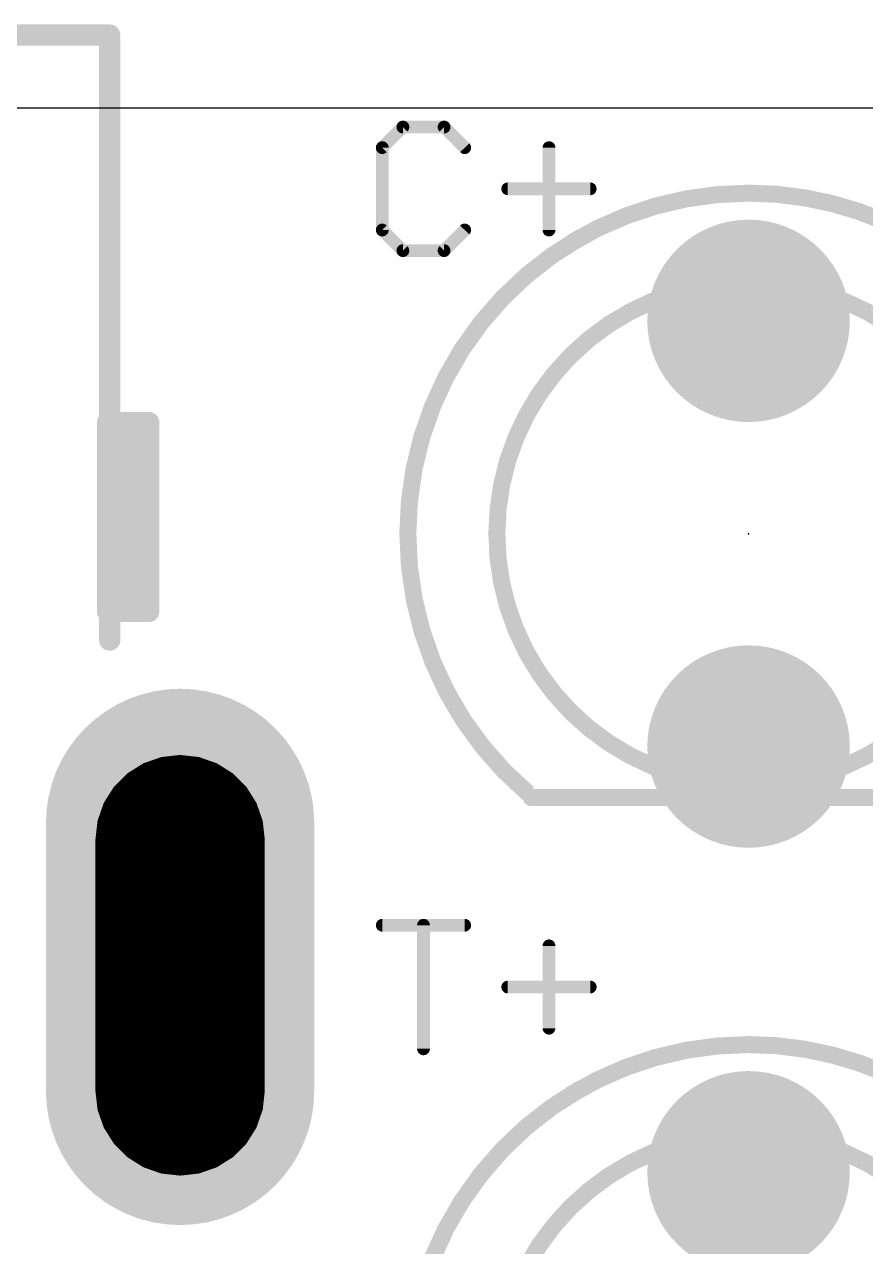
# Model space of a CAD drawing. Extents: x -2.2 to 51.7, y -0.4 to 51.
# Drawn here: x 29.65 to 34.67, y 43.69 to 50.98 of the extents above; entities that cross this region are included whole.
import ezdxf

# ---------------------------------------------------------------- set-up
doc = ezdxf.new("R2010")
doc.units = 0
for name, color, linetype in [('17', 94, 'CONTINUOUS'), ('20', 178, 'CONTINUOUS'), ('21', 250, 'CONTINUOUS'), ('23', 178, 'CONTINUOUS'), ('25', 250, 'CONTINUOUS'), ('253', 6, 'CONTINUOUS'), ('41', 14, 'CONTINUOUS'), ('46', 134, 'CONTINUOUS'), ('51', 250, 'CONTINUOUS')]:
    doc.layers.add(name, color=color, linetype=linetype)

# ---------------------------------------------------------------- blocks, each defined once
blk = doc.blocks.new('ROUNDP')
at = {"const_width": 0.5}
blk.add_lwpolyline([(0, -0.25, 1), (0, 0.25, 1), (0, -0.25)], format="xyb", dxfattribs=at)
blk = doc.blocks.new('LONGP100')
at = {"const_width": 1}
blk.add_lwpolyline([(-0.5, 0), (0.5, 0)], dxfattribs=at)
at = {"const_width": 0.5}
for points in [[(-0.5, 0.25, 1), (-0.5, -0.25)], [(0.5, -0.25, 1), (0.5, 0.25)]]:
    blk.add_lwpolyline(points, format="xyb", dxfattribs=at)

msp = doc.modelspace()

# ---------------------------------------------------------------- linework, layer by layer
at = {"layer": '20'}
msp.add_line((49.53, 50.4825), (0, 50.4825), dxfattribs=at)
at = {"layer": '21'}
for points, const_width in [([(30.0825, 50.9175), (20.0825, 50.9175)], 0.127), ([(30.1625, 50.9175), (30.0825, 50.9175)], 0.127), ([(30.1625, 47.3075), (30.1625, 50.9175)], 0.127), ([(32.6771, 46.3677), (32.8803, 46.3677)], 0.1016)]:
    msp.add_lwpolyline(points, dxfattribs=dict(at, const_width=const_width))
for points, const_width in [([(30.0825, 50.9493, 1), (30.0825, 50.8858)], 0.0635), ([(30.0825, 50.8858, 1), (30.0825, 50.9493)], 0.0635), ([(30.1943, 50.9175, 1), (30.1308, 50.9175)], 0.0635), ([(30.1625, 50.8858, 1), (30.1625, 50.9493)], 0.0635), ([(32.9643, 49.7068, 0.2691), (31.9405, 47.9425)], 0.1016), ([(32.9769, 49.6847, 1), (32.9517, 49.7289)], 0.0508), ([(31.9405, 47.9425, 0.2206), (32.6599, 46.3913)], 0.1016), ([(31.9151, 47.9425, 1), (31.9659, 47.9425)], 0.0508), ([(30.1308, 47.3075, 1), (30.1943, 47.3075)], 0.0635), ([(32.6771, 46.3931, 1), (32.6771, 46.3423)], 0.0508), ([(32.8803, 46.3423, 1), (32.8803, 46.3931)], 0.0508), ([(32.9643, 44.6268, 0.2691), (31.9405, 42.8625)], 0.1016), ([(32.9769, 44.6047, 1), (32.9517, 44.6489)], 0.0508)]:
    msp.add_lwpolyline(points, format="xyb", dxfattribs=dict(at, const_width=const_width))
at = {"layer": '23'}
msp.add_point((33.9725, 47.9425), dxfattribs=at)
at = {"layer": '25', "const_width": 0.0762}
for points in [[(31.911, 50.3688), (31.7881, 50.246)], [(32.1567, 50.3688), (31.911, 50.3688)], [(32.2796, 50.246), (32.1567, 50.3688)], [(31.7881, 50.246), (31.7881, 49.7545)], [(32.7823, 50.246), (32.7823, 49.7545)], [(32.5365, 50.0002), (33.028, 50.0002)], [(31.7881, 49.7545), (31.911, 49.6316)], [(32.1567, 49.6316), (32.2796, 49.7545)], [(31.911, 49.6316), (32.1567, 49.6316)], [(31.7881, 45.6063), (32.2796, 45.6063)], [(32.0338, 44.8691), (32.0338, 45.6063)], [(32.7823, 45.4835), (32.7823, 44.992)], [(32.5365, 45.2377), (33.028, 45.2377)]]:
    msp.add_lwpolyline(points, dxfattribs=at)
at = {"layer": '25', "const_width": 0.0381}
for points in [[(31.911, 50.3879, 1), (31.911, 50.3498)], [(31.9244, 50.3554, 1), (31.8975, 50.3823)], [(32.1702, 50.3823, 1), (32.1432, 50.3554)], [(32.1567, 50.3498, 1), (32.1567, 50.3879)], [(31.7746, 50.2594, 1), (31.8016, 50.2325)], [(31.8072, 50.246, 1), (31.7691, 50.246)], [(32.2661, 50.2325, 1), (32.2931, 50.2594)], [(32.8013, 50.246, 1), (32.7632, 50.246)], [(32.5365, 50.0193, 1), (32.5365, 49.9812)], [(33.028, 49.9812, 1), (33.028, 50.0193)], [(31.8016, 49.7679, 1), (31.7746, 49.741)], [(31.7691, 49.7545, 1), (31.8072, 49.7545)], [(32.2931, 49.741, 1), (32.2661, 49.7679)], [(32.7632, 49.7545, 1), (32.8013, 49.7545)], [(31.911, 49.6506, 1), (31.911, 49.6125)], [(31.8975, 49.6181, 1), (31.9244, 49.6451)], [(32.1432, 49.6451, 1), (32.1702, 49.6181)], [(32.1567, 49.6125, 1), (32.1567, 49.6506)], [(31.7881, 45.6254, 1), (31.7881, 45.5873)], [(32.0529, 45.6063, 1), (32.0148, 45.6063)], [(32.2796, 45.5873, 1), (32.2796, 45.6254)], [(32.8013, 45.4835, 1), (32.7632, 45.4835)], [(32.5365, 45.2568, 1), (32.5365, 45.2187)], [(33.028, 45.2187, 1), (33.028, 45.2568)], [(32.7632, 44.992, 1), (32.8013, 44.992)], [(32.0148, 44.8691, 1), (32.0529, 44.8691)]]:
    msp.add_lwpolyline(points, format="xyb", dxfattribs=at)
at = {"layer": '253', "const_width": 0.1016}
for points in [[(33.9725, 46.4415, 1), (33.9725, 49.4435, 1), (33.9725, 46.4415)], [(33.9725, 41.3615, 1), (33.9725, 44.3635, 1), (33.9725, 41.3615)]]:
    msp.add_lwpolyline(points, format="xyb", dxfattribs=at)
at = {"layer": '41', "const_width": 0.0635}
for points in [[(30.1495, 48.6373, 1), (30.1495, 48.5737)], [(30.1812, 48.6055, 1), (30.1178, 48.6055)], [(30.4273, 48.6055, 1), (30.3638, 48.6055)], [(30.3955, 48.5737, 1), (30.3955, 48.6373)], [(30.1495, 48.5458, 1), (30.1495, 48.4823)], [(30.3955, 48.4823, 1), (30.3955, 48.5458)], [(30.1495, 48.4188, 1), (30.1495, 48.3552)], [(30.3955, 48.3552, 1), (30.3955, 48.4188)], [(30.1495, 48.2918, 1), (30.1495, 48.2283)], [(30.3955, 48.2283, 1), (30.3955, 48.2918)], [(30.1495, 48.1648, 1), (30.1495, 48.1013)], [(30.3955, 48.1013, 1), (30.3955, 48.1648)], [(30.1495, 48.0378, 1), (30.1495, 47.9742)], [(30.3955, 47.9742, 1), (30.3955, 48.0378)], [(30.1495, 47.9108, 1), (30.1495, 47.8473)], [(30.3955, 47.8473, 1), (30.3955, 47.9108)], [(30.1495, 47.7838, 1), (30.1495, 47.7203)], [(30.3955, 47.7203, 1), (30.3955, 47.7838)], [(30.1495, 47.6568, 1), (30.1495, 47.5932)], [(30.3955, 47.5932, 1), (30.3955, 47.6568)], [(30.1495, 47.5298, 1), (30.1495, 47.4663)], [(30.3955, 47.4663, 1), (30.3955, 47.5298)], [(30.1495, 47.5103, 1), (30.1495, 47.4468)], [(30.1178, 47.4785, 1), (30.1812, 47.4785)], [(30.3638, 47.4785, 1), (30.4273, 47.4785)], [(30.3955, 47.4468, 1), (30.3955, 47.5103)]]:
    msp.add_lwpolyline(points, format="xyb", dxfattribs=at)
at = {"layer": '41', "const_width": 0.127}
for points in [[(30.3955, 48.6055), (30.1495, 48.6055)], [(30.1495, 48.6055), (30.1495, 47.4785)], [(30.3955, 47.4785), (30.3955, 48.6055)], [(30.1495, 48.514), (30.3955, 48.514)], [(30.1495, 48.387), (30.3955, 48.387)], [(30.1495, 48.26), (30.3955, 48.26)], [(30.1495, 48.133), (30.3955, 48.133)], [(30.1495, 48.006), (30.3955, 48.006)], [(30.1495, 47.879), (30.3955, 47.879)], [(30.1495, 47.752), (30.3955, 47.752)], [(30.1495, 47.625), (30.3955, 47.625)], [(30.1495, 47.498), (30.3955, 47.498)], [(30.1495, 47.4785), (30.3955, 47.4785)]]:
    msp.add_lwpolyline(points, dxfattribs=at)
at = {"layer": '46', "const_width": 0.01}
for points in [[(30.4712, 46.605), (30.3656, 46.568)], [(30.4285, 46.59), (30.7365, 46.59)], [(30.4571, 46.6), (30.7079, 46.6)], [(30.5825, 46.6175), (30.4712, 46.605)], [(30.5159, 46.61), (30.6491, 46.61)], [(30.6938, 46.605), (30.5825, 46.6175)], [(30.7994, 46.568), (30.6938, 46.605)], [(30.3656, 46.568), (30.2708, 46.5084)], [(30.2892, 46.52), (30.8758, 46.52)], [(30.3051, 46.53), (30.8599, 46.53)], [(30.321, 46.54), (30.844, 46.54)], [(30.3369, 46.55), (30.8281, 46.55)], [(30.3529, 46.56), (30.8122, 46.56)], [(30.3713, 46.57), (30.7937, 46.57)], [(30.3999, 46.58), (30.7651, 46.58)], [(30.8942, 46.5084), (30.7994, 46.568)], [(30.2708, 46.5084), (30.1916, 46.4292)], [(30.2123, 46.45), (30.9527, 46.45)], [(30.2223, 46.46), (30.9427, 46.46)], [(30.2323, 46.47), (30.9327, 46.47)], [(30.2423, 46.48), (30.9227, 46.48)], [(30.2523, 46.49), (30.9127, 46.49)], [(30.2623, 46.5), (30.9027, 46.5)], [(30.2733, 46.51), (30.8917, 46.51)], [(30.9734, 46.4292), (30.8942, 46.5084)], [(30.1916, 46.4292), (30.132, 46.3344)], [(30.1606, 46.38), (31.0044, 46.38)], [(30.1669, 46.39), (30.9981, 46.39)], [(30.1732, 46.4), (30.9918, 46.4)], [(30.1795, 46.41), (30.9855, 46.41)], [(30.1858, 46.42), (30.9792, 46.42)], [(30.1923, 46.43), (30.9727, 46.43)], [(30.2023, 46.44), (30.9627, 46.44)], [(31.033, 46.3344), (30.9734, 46.4292)], [(30.132, 46.3344), (30.095, 46.2288)], [(30.12, 46.3), (31.045, 46.3)], [(30.1235, 46.31), (31.0415, 46.31)], [(30.127, 46.32), (31.038, 46.32)], [(30.1305, 46.33), (31.0345, 46.33)], [(30.1355, 46.34), (31.0295, 46.34)], [(30.1418, 46.35), (31.0232, 46.35)], [(30.1481, 46.36), (31.0169, 46.36)], [(30.1544, 46.37), (31.0106, 46.37)], [(31.07, 46.2288), (31.033, 46.3344)], [(30.095, 46.2288), (30.0825, 46.1175)], [(30.0955, 46.23), (31.0695, 46.23)], [(30.099, 46.24), (31.066, 46.24)], [(30.1025, 46.25), (31.0625, 46.25)], [(30.106, 46.26), (31.059, 46.26)], [(30.1095, 46.27), (31.0555, 46.27)], [(30.113, 46.28), (31.052, 46.28)], [(30.1165, 46.29), (31.0485, 46.29)], [(31.0825, 46.1175), (31.07, 46.2288)], [(30.0873, 46.16), (31.0777, 46.16)], [(30.0884, 46.17), (31.0766, 46.17)], [(30.0895, 46.18), (31.0755, 46.18)], [(30.0907, 46.19), (31.0743, 46.19)], [(30.0918, 46.2), (31.0732, 46.2)], [(30.0929, 46.21), (31.0721, 46.21)], [(30.0941, 46.22), (31.0709, 46.22)], [(30.0825, 46.1175), (30.0825, 44.6175)], [(30.0825, 46.11), (31.0825, 46.11)], [(30.0825, 46.1), (31.0825, 46.1)], [(30.0825, 46.09), (31.0825, 46.09)], [(30.0825, 46.08), (31.0825, 46.08)], [(30.0828, 46.12), (31.0822, 46.12)], [(30.0839, 46.13), (31.0811, 46.13)], [(30.085, 46.14), (31.08, 46.14)], [(30.0862, 46.15), (31.0788, 46.15)], [(31.0825, 44.6175), (31.0825, 46.1175)], [(30.0825, 46.07), (31.0825, 46.07)], [(30.0825, 46.06), (31.0825, 46.06)], [(30.0825, 46.05), (31.0825, 46.05)], [(30.0825, 46.04), (31.0825, 46.04)], [(30.0825, 46.03), (31.0825, 46.03)], [(30.0825, 46.02), (31.0825, 46.02)], [(30.0825, 46.01), (31.0825, 46.01)], [(30.0825, 46), (31.0825, 46)], [(30.0825, 45.99), (31.0825, 45.99)], [(30.0825, 45.98), (31.0825, 45.98)], [(30.0825, 45.97), (31.0825, 45.97)], [(30.0825, 45.96), (31.0825, 45.96)], [(30.0825, 45.95), (31.0825, 45.95)], [(30.0825, 45.94), (31.0825, 45.94)], [(30.0825, 45.93), (31.0825, 45.93)], [(30.0825, 45.92), (31.0825, 45.92)], [(30.0825, 45.91), (31.0825, 45.91)], [(30.0825, 45.9), (31.0825, 45.9)], [(30.0825, 45.89), (31.0825, 45.89)], [(30.0825, 45.88), (31.0825, 45.88)], [(30.0825, 45.87), (31.0825, 45.87)], [(30.0825, 45.86), (31.0825, 45.86)], [(30.0825, 45.85), (31.0825, 45.85)], [(30.0825, 45.84), (31.0825, 45.84)], [(30.0825, 45.83), (31.0825, 45.83)], [(30.0825, 45.82), (31.0825, 45.82)], [(30.0825, 45.81), (31.0825, 45.81)], [(30.0825, 45.8), (31.0825, 45.8)], [(30.0825, 45.79), (31.0825, 45.79)], [(30.0825, 45.78), (31.0825, 45.78)], [(30.0825, 45.77), (31.0825, 45.77)], [(30.0825, 45.76), (31.0825, 45.76)], [(30.0825, 45.75), (31.0825, 45.75)], [(30.0825, 45.74), (31.0825, 45.74)], [(30.0825, 45.73), (31.0825, 45.73)], [(30.0825, 45.72), (31.0825, 45.72)], [(30.0825, 45.71), (31.0825, 45.71)], [(30.0825, 45.7), (31.0825, 45.7)], [(30.0825, 45.69), (31.0825, 45.69)], [(30.0825, 45.68), (31.0825, 45.68)], [(30.0825, 45.67), (31.0825, 45.67)], [(30.0825, 45.66), (31.0825, 45.66)], [(30.0825, 45.65), (31.0825, 45.65)], [(30.0825, 45.64), (31.0825, 45.64)], [(30.0825, 45.63), (31.0825, 45.63)], [(30.0825, 45.62), (31.0825, 45.62)], [(30.0825, 45.61), (31.0825, 45.61)], [(30.0825, 45.6), (31.0825, 45.6)], [(30.0825, 45.59), (31.0825, 45.59)], [(30.0825, 45.58), (31.0825, 45.58)], [(30.0825, 45.57), (31.0825, 45.57)], [(30.0825, 45.56), (31.0825, 45.56)], [(30.0825, 45.55), (31.0825, 45.55)], [(30.0825, 45.54), (31.0825, 45.54)], [(30.0825, 45.53), (31.0825, 45.53)], [(30.0825, 45.52), (31.0825, 45.52)], [(30.0825, 45.51), (31.0825, 45.51)], [(30.0825, 45.5), (31.0825, 45.5)], [(30.0825, 45.49), (31.0825, 45.49)], [(30.0825, 45.48), (31.0825, 45.48)], [(30.0825, 45.47), (31.0825, 45.47)], [(30.0825, 45.46), (31.0825, 45.46)], [(30.0825, 45.45), (31.0825, 45.45)], [(30.0825, 45.44), (31.0825, 45.44)], [(30.0825, 45.43), (31.0825, 45.43)], [(30.0825, 45.42), (31.0825, 45.42)], [(30.0825, 45.41), (31.0825, 45.41)], [(30.0825, 45.4), (31.0825, 45.4)], [(30.0825, 45.39), (31.0825, 45.39)], [(30.0825, 45.38), (31.0825, 45.38)], [(30.0825, 45.37), (31.0825, 45.37)], [(30.0825, 45.36), (31.0825, 45.36)], [(30.0825, 45.35), (31.0825, 45.35)], [(30.0825, 45.34), (31.0825, 45.34)], [(30.0825, 45.33), (31.0825, 45.33)], [(30.0825, 45.32), (31.0825, 45.32)], [(30.0825, 45.31), (31.0825, 45.31)], [(30.0825, 45.3), (31.0825, 45.3)], [(30.0825, 45.29), (31.0825, 45.29)], [(30.0825, 45.28), (31.0825, 45.28)], [(30.0825, 45.27), (31.0825, 45.27)], [(30.0825, 45.26), (31.0825, 45.26)], [(30.0825, 45.25), (31.0825, 45.25)], [(30.0825, 45.24), (31.0825, 45.24)], [(30.0825, 45.23), (31.0825, 45.23)], [(30.0825, 45.22), (31.0825, 45.22)], [(30.0825, 45.21), (31.0825, 45.21)], [(30.0825, 45.2), (31.0825, 45.2)], [(30.0825, 45.19), (31.0825, 45.19)], [(30.0825, 45.18), (31.0825, 45.18)], [(30.0825, 45.17), (31.0825, 45.17)], [(30.0825, 45.16), (31.0825, 45.16)], [(30.0825, 45.15), (31.0825, 45.15)], [(30.0825, 45.14), (31.0825, 45.14)], [(30.0825, 45.13), (31.0825, 45.13)], [(30.0825, 45.12), (31.0825, 45.12)], [(30.0825, 45.11), (31.0825, 45.11)], [(30.0825, 45.1), (31.0825, 45.1)], [(30.0825, 45.09), (31.0825, 45.09)], [(30.0825, 45.08), (31.0825, 45.08)], [(30.0825, 45.07), (31.0825, 45.07)], [(30.0825, 45.06), (31.0825, 45.06)], [(30.0825, 45.05), (31.0825, 45.05)], [(30.0825, 45.04), (31.0825, 45.04)], [(30.0825, 45.03), (31.0825, 45.03)], [(30.0825, 45.02), (31.0825, 45.02)], [(30.0825, 45.01), (31.0825, 45.01)], [(30.0825, 45), (31.0825, 45)], [(30.0825, 44.99), (31.0825, 44.99)], [(30.0825, 44.98), (31.0825, 44.98)], [(30.0825, 44.97), (31.0825, 44.97)], [(30.0825, 44.96), (31.0825, 44.96)], [(30.0825, 44.95), (31.0825, 44.95)], [(30.0825, 44.94), (31.0825, 44.94)], [(30.0825, 44.93), (31.0825, 44.93)], [(30.0825, 44.92), (31.0825, 44.92)], [(30.0825, 44.91), (31.0825, 44.91)], [(30.0825, 44.9), (31.0825, 44.9)], [(30.0825, 44.89), (31.0825, 44.89)], [(30.0825, 44.88), (31.0825, 44.88)], [(30.0825, 44.87), (31.0825, 44.87)], [(30.0825, 44.86), (31.0825, 44.86)], [(30.0825, 44.85), (31.0825, 44.85)], [(30.0825, 44.84), (31.0825, 44.84)], [(30.0825, 44.83), (31.0825, 44.83)], [(30.0825, 44.82), (31.0825, 44.82)], [(30.0825, 44.81), (31.0825, 44.81)], [(30.0825, 44.8), (31.0825, 44.8)], [(30.0825, 44.79), (31.0825, 44.79)], [(30.0825, 44.78), (31.0825, 44.78)], [(30.0825, 44.77), (31.0825, 44.77)], [(30.0825, 44.76), (31.0825, 44.76)], [(30.0825, 44.75), (31.0825, 44.75)], [(30.0825, 44.74), (31.0825, 44.74)], [(30.0825, 44.73), (31.0825, 44.73)], [(30.0825, 44.72), (31.0825, 44.72)], [(30.0825, 44.71), (31.0825, 44.71)], [(30.0825, 44.7), (31.0825, 44.7)], [(30.0825, 44.69), (31.0825, 44.69)], [(30.0825, 44.68), (31.0825, 44.68)], [(30.0825, 44.67), (31.0825, 44.67)], [(30.0825, 44.66), (31.0825, 44.66)], [(30.0825, 44.65), (31.0825, 44.65)], [(30.0825, 44.64), (31.0825, 44.64)], [(30.0825, 44.63), (31.0825, 44.63)], [(30.0825, 44.62), (31.0825, 44.62)], [(30.0825, 44.6175), (30.095, 44.5062)], [(30.0833, 44.61), (31.0817, 44.61)], [(30.0845, 44.6), (31.0805, 44.6)], [(30.0856, 44.59), (31.0794, 44.59)], [(30.0867, 44.58), (31.0783, 44.58)], [(30.0879, 44.57), (31.0771, 44.57)], [(30.089, 44.56), (31.076, 44.56)], [(30.0901, 44.55), (31.0749, 44.55)], [(31.07, 44.5062), (31.0825, 44.6175)], [(30.0912, 44.54), (31.0738, 44.54)], [(30.0924, 44.53), (31.0726, 44.53)], [(30.0935, 44.52), (31.0715, 44.52)], [(30.0946, 44.51), (31.0704, 44.51)], [(30.095, 44.5062), (30.132, 44.4006)], [(30.0972, 44.5), (31.0678, 44.5)], [(30.1007, 44.49), (31.0643, 44.49)], [(30.1042, 44.48), (31.0608, 44.48)], [(31.033, 44.4006), (31.07, 44.5062)], [(30.1077, 44.47), (31.0573, 44.47)], [(30.1112, 44.46), (31.0538, 44.46)], [(30.1147, 44.45), (31.0503, 44.45)], [(30.1182, 44.44), (31.0468, 44.44)], [(30.1217, 44.43), (31.0433, 44.43)], [(30.1252, 44.42), (31.0398, 44.42)], [(30.1287, 44.41), (31.0363, 44.41)], [(30.132, 44.4006), (30.1916, 44.3058)], [(30.1324, 44.4), (31.0326, 44.4)], [(30.1387, 44.39), (31.0263, 44.39)], [(30.1449, 44.38), (31.0201, 44.38)], [(30.1512, 44.37), (31.0138, 44.37)], [(30.1575, 44.36), (31.0075, 44.36)], [(30.1638, 44.35), (31.0012, 44.35)], [(30.1701, 44.34), (30.9949, 44.34)], [(30.1764, 44.33), (30.9886, 44.33)], [(30.9734, 44.3058), (31.033, 44.4006)], [(30.1826, 44.32), (30.9824, 44.32)], [(30.1889, 44.31), (30.9761, 44.31)], [(30.1916, 44.3058), (30.2708, 44.2266)], [(30.1973, 44.3), (30.9677, 44.3)], [(30.2073, 44.29), (30.9577, 44.29)], [(30.2173, 44.28), (30.9477, 44.28)], [(30.2273, 44.27), (30.9377, 44.27)], [(30.2373, 44.26), (30.9277, 44.26)], [(30.8942, 44.2266), (30.9734, 44.3058)], [(30.2473, 44.25), (30.9177, 44.25)], [(30.2573, 44.24), (30.9077, 44.24)], [(30.2673, 44.23), (30.8977, 44.23)], [(30.2708, 44.2266), (30.3656, 44.167)], [(30.2812, 44.22), (30.8838, 44.22)], [(30.2972, 44.21), (30.8678, 44.21)], [(30.3131, 44.2), (30.8519, 44.2)], [(30.329, 44.19), (30.836, 44.19)], [(30.7994, 44.167), (30.8942, 44.2266)], [(30.3449, 44.18), (30.8201, 44.18)], [(30.3608, 44.17), (30.8042, 44.17)], [(30.3656, 44.167), (30.4712, 44.13)], [(30.3856, 44.16), (30.7794, 44.16)], [(30.4142, 44.15), (30.7508, 44.15)], [(30.4428, 44.14), (30.7222, 44.14)], [(30.4712, 44.13), (30.5825, 44.1175)], [(30.4716, 44.13), (30.6934, 44.13)], [(30.5603, 44.12), (30.6047, 44.12)], [(30.5825, 44.1175), (30.6938, 44.13)], [(30.6938, 44.13), (30.7994, 44.167)]]:
    msp.add_lwpolyline(points, dxfattribs=at)
at = {"layer": '46', "const_width": 0.005}
for points in [[(30.4285, 46.5925, 1), (30.4285, 46.5875)], [(30.4571, 46.6025, 1), (30.4571, 46.5975)], [(30.471, 46.6074, 1), (30.4715, 46.6025)], [(30.4721, 46.6026, 1), (30.4704, 46.6073)], [(30.5159, 46.6125, 1), (30.5159, 46.6075)], [(30.5828, 46.62, 1), (30.5822, 46.615)], [(30.5828, 46.615, 1), (30.5822, 46.62)], [(30.6491, 46.6075, 1), (30.6491, 46.6125)], [(30.6946, 46.6073, 1), (30.6929, 46.6026)], [(30.6935, 46.6025, 1), (30.694, 46.6074)], [(30.7079, 46.5975, 1), (30.7079, 46.6025)], [(30.7365, 46.5875, 1), (30.7365, 46.5925)], [(30.2892, 46.5225, 1), (30.2892, 46.5175)], [(30.3051, 46.5325, 1), (30.3051, 46.5275)], [(30.321, 46.5425, 1), (30.321, 46.5375)], [(30.3369, 46.5525, 1), (30.3369, 46.5475)], [(30.3529, 46.5625, 1), (30.3529, 46.5575)], [(30.3647, 46.5703, 1), (30.3664, 46.5656)], [(30.3669, 46.5659, 1), (30.3642, 46.5701)], [(30.3713, 46.5725, 1), (30.3713, 46.5675)], [(30.3999, 46.5825, 1), (30.3999, 46.5775)], [(30.7651, 46.5775, 1), (30.7651, 46.5825)], [(30.7937, 46.5675, 1), (30.7937, 46.5725)], [(30.8008, 46.5701, 1), (30.7981, 46.5659)], [(30.7986, 46.5656, 1), (30.8003, 46.5703)], [(30.8122, 46.5575, 1), (30.8122, 46.5625)], [(30.8281, 46.5475, 1), (30.8281, 46.5525)], [(30.844, 46.5375, 1), (30.844, 46.5425)], [(30.8599, 46.5275, 1), (30.8599, 46.5325)], [(30.8758, 46.5175, 1), (30.8758, 46.5225)], [(30.2123, 46.4525, 1), (30.2123, 46.4475)], [(30.2223, 46.4625, 1), (30.2223, 46.4575)], [(30.2323, 46.4725, 1), (30.2323, 46.4675)], [(30.2423, 46.4825, 1), (30.2423, 46.4775)], [(30.2523, 46.4925, 1), (30.2523, 46.4875)], [(30.2623, 46.5025, 1), (30.2623, 46.4975)], [(30.2694, 46.5105, 1), (30.2721, 46.5063)], [(30.2725, 46.5066, 1), (30.269, 46.5102)], [(30.2733, 46.5125, 1), (30.2733, 46.5075)], [(30.8917, 46.5075, 1), (30.8917, 46.5125)], [(30.896, 46.5102, 1), (30.8925, 46.5066)], [(30.8929, 46.5063, 1), (30.8956, 46.5105)], [(30.9027, 46.4975, 1), (30.9027, 46.5025)], [(30.9127, 46.4875, 1), (30.9127, 46.4925)], [(30.9227, 46.4775, 1), (30.9227, 46.4825)], [(30.9327, 46.4675, 1), (30.9327, 46.4725)], [(30.9427, 46.4575, 1), (30.9427, 46.4625)], [(30.9527, 46.4475, 1), (30.9527, 46.4525)], [(30.1606, 46.3825, 1), (30.1606, 46.3775)], [(30.1669, 46.3925, 1), (30.1669, 46.3875)], [(30.1732, 46.4025, 1), (30.1732, 46.3975)], [(30.1795, 46.4125, 1), (30.1795, 46.4075)], [(30.1858, 46.4225, 1), (30.1858, 46.4175)], [(30.1898, 46.431, 1), (30.1934, 46.4275)], [(30.1937, 46.4279, 1), (30.1895, 46.4306)], [(30.1923, 46.4325, 1), (30.1923, 46.4275)], [(30.2023, 46.4425, 1), (30.2023, 46.4375)], [(30.9627, 46.4375, 1), (30.9627, 46.4425)], [(30.9755, 46.4306, 1), (30.9713, 46.4279)], [(30.9716, 46.4275, 1), (30.9752, 46.431)], [(30.9727, 46.4275, 1), (30.9727, 46.4325)], [(30.9792, 46.4175, 1), (30.9792, 46.4225)], [(30.9855, 46.4075, 1), (30.9855, 46.4125)], [(30.9918, 46.3975, 1), (30.9918, 46.4025)], [(30.9981, 46.3875, 1), (30.9981, 46.3925)], [(31.0044, 46.3775, 1), (31.0044, 46.3825)], [(30.12, 46.3025, 1), (30.12, 46.2975)], [(30.1235, 46.3125, 1), (30.1235, 46.3075)], [(30.127, 46.3225, 1), (30.127, 46.3175)], [(30.1305, 46.3325, 1), (30.1305, 46.3275)], [(30.1299, 46.3358, 1), (30.1341, 46.3331)], [(30.1344, 46.3336, 1), (30.1297, 46.3353)], [(30.1355, 46.3425, 1), (30.1355, 46.3375)], [(30.1418, 46.3525, 1), (30.1418, 46.3475)], [(30.1481, 46.3625, 1), (30.1481, 46.3575)], [(30.1544, 46.3725, 1), (30.1544, 46.3675)], [(31.0106, 46.3675, 1), (31.0106, 46.3725)], [(31.0169, 46.3575, 1), (31.0169, 46.3625)], [(31.0232, 46.3475, 1), (31.0232, 46.3525)], [(31.0295, 46.3375, 1), (31.0295, 46.3425)], [(31.0353, 46.3353, 1), (31.0306, 46.3336)], [(31.0309, 46.3331, 1), (31.0351, 46.3358)], [(31.0345, 46.3275, 1), (31.0345, 46.3325)], [(31.038, 46.3175, 1), (31.038, 46.3225)], [(31.0415, 46.3075, 1), (31.0415, 46.3125)], [(31.045, 46.2975, 1), (31.045, 46.3025)], [(30.0975, 46.2285, 1), (30.0926, 46.229)], [(30.0927, 46.2296, 1), (30.0974, 46.2279)], [(30.0955, 46.2325, 1), (30.0955, 46.2275)], [(30.099, 46.2425, 1), (30.099, 46.2375)], [(30.1025, 46.2525, 1), (30.1025, 46.2475)], [(30.106, 46.2625, 1), (30.106, 46.2575)], [(30.1095, 46.2725, 1), (30.1095, 46.2675)], [(30.113, 46.2825, 1), (30.113, 46.2775)], [(30.1165, 46.2925, 1), (30.1165, 46.2875)], [(31.0485, 46.2875, 1), (31.0485, 46.2925)], [(31.052, 46.2775, 1), (31.052, 46.2825)], [(31.0555, 46.2675, 1), (31.0555, 46.2725)], [(31.059, 46.2575, 1), (31.059, 46.2625)], [(31.0625, 46.2475, 1), (31.0625, 46.2525)], [(31.066, 46.2375, 1), (31.066, 46.2425)], [(31.0724, 46.229, 1), (31.0675, 46.2285)], [(31.0676, 46.2279, 1), (31.0723, 46.2296)], [(31.0695, 46.2275, 1), (31.0695, 46.2325)], [(30.0873, 46.1625, 1), (30.0873, 46.1575)], [(30.0884, 46.1725, 1), (30.0884, 46.1675)], [(30.0895, 46.1825, 1), (30.0895, 46.1775)], [(30.0907, 46.1925, 1), (30.0907, 46.1875)], [(30.0918, 46.2025, 1), (30.0918, 46.1975)], [(30.0929, 46.2125, 1), (30.0929, 46.2075)], [(30.0941, 46.2225, 1), (30.0941, 46.2175)], [(31.0709, 46.2175, 1), (31.0709, 46.2225)], [(31.0721, 46.2075, 1), (31.0721, 46.2125)], [(31.0732, 46.1975, 1), (31.0732, 46.2025)], [(31.0743, 46.1875, 1), (31.0743, 46.1925)], [(31.0755, 46.1775, 1), (31.0755, 46.1825)], [(31.0766, 46.1675, 1), (31.0766, 46.1725)], [(31.0777, 46.1575, 1), (31.0777, 46.1625)], [(30.085, 46.1175, 1), (30.08, 46.1175)], [(30.08, 46.1178, 1), (30.085, 46.1172)], [(30.0825, 46.1125, 1), (30.0825, 46.1075)], [(30.0825, 46.1025, 1), (30.0825, 46.0975)], [(30.0825, 46.0925, 1), (30.0825, 46.0875)], [(30.0825, 46.0825, 1), (30.0825, 46.0775)], [(30.0828, 46.1225, 1), (30.0828, 46.1175)], [(30.0839, 46.1325, 1), (30.0839, 46.1275)], [(30.085, 46.1425, 1), (30.085, 46.1375)], [(30.0862, 46.1525, 1), (30.0862, 46.1475)], [(31.0788, 46.1475, 1), (31.0788, 46.1525)], [(31.08, 46.1375, 1), (31.08, 46.1425)], [(31.085, 46.1175, 1), (31.08, 46.1175)], [(31.08, 46.1172, 1), (31.085, 46.1178)], [(31.0811, 46.1275, 1), (31.0811, 46.1325)], [(31.0822, 46.1175, 1), (31.0822, 46.1225)], [(31.0825, 46.1075, 1), (31.0825, 46.1125)], [(31.0825, 46.0975, 1), (31.0825, 46.1025)], [(31.0825, 46.0875, 1), (31.0825, 46.0925)], [(31.0825, 46.0775, 1), (31.0825, 46.0825)], [(30.0825, 46.0725, 1), (30.0825, 46.0675)], [(30.0825, 46.0625, 1), (30.0825, 46.0575)], [(30.0825, 46.0525, 1), (30.0825, 46.0475)], [(30.0825, 46.0425, 1), (30.0825, 46.0375)], [(30.0825, 46.0325, 1), (30.0825, 46.0275)], [(30.0825, 46.0225, 1), (30.0825, 46.0175)], [(30.0825, 46.0125, 1), (30.0825, 46.0075)], [(31.0825, 46.0675, 1), (31.0825, 46.0725)], [(31.0825, 46.0575, 1), (31.0825, 46.0625)], [(31.0825, 46.0475, 1), (31.0825, 46.0525)], [(31.0825, 46.0375, 1), (31.0825, 46.0425)], [(31.0825, 46.0275, 1), (31.0825, 46.0325)], [(31.0825, 46.0175, 1), (31.0825, 46.0225)], [(31.0825, 46.0075, 1), (31.0825, 46.0125)], [(30.0825, 46.0025, 1), (30.0825, 45.9975)], [(30.0825, 45.9925, 1), (30.0825, 45.9875)], [(30.0825, 45.9825, 1), (30.0825, 45.9775)], [(30.0825, 45.9725, 1), (30.0825, 45.9675)], [(30.0825, 45.9625, 1), (30.0825, 45.9575)], [(30.0825, 45.9525, 1), (30.0825, 45.9475)], [(30.0825, 45.9425, 1), (30.0825, 45.9375)], [(31.0825, 45.9975, 1), (31.0825, 46.0025)], [(31.0825, 45.9875, 1), (31.0825, 45.9925)], [(31.0825, 45.9775, 1), (31.0825, 45.9825)], [(31.0825, 45.9675, 1), (31.0825, 45.9725)], [(31.0825, 45.9575, 1), (31.0825, 45.9625)], [(31.0825, 45.9475, 1), (31.0825, 45.9525)], [(31.0825, 45.9375, 1), (31.0825, 45.9425)], [(30.0825, 45.9325, 1), (30.0825, 45.9275)], [(30.0825, 45.9225, 1), (30.0825, 45.9175)], [(30.0825, 45.9125, 1), (30.0825, 45.9075)], [(30.0825, 45.9025, 1), (30.0825, 45.8975)], [(30.0825, 45.8925, 1), (30.0825, 45.8875)], [(30.0825, 45.8825, 1), (30.0825, 45.8775)], [(30.0825, 45.8725, 1), (30.0825, 45.8675)], [(31.0825, 45.9275, 1), (31.0825, 45.9325)], [(31.0825, 45.9175, 1), (31.0825, 45.9225)], [(31.0825, 45.9075, 1), (31.0825, 45.9125)], [(31.0825, 45.8975, 1), (31.0825, 45.9025)], [(31.0825, 45.8875, 1), (31.0825, 45.8925)], [(31.0825, 45.8775, 1), (31.0825, 45.8825)], [(31.0825, 45.8675, 1), (31.0825, 45.8725)], [(30.0825, 45.8625, 1), (30.0825, 45.8575)], [(30.0825, 45.8525, 1), (30.0825, 45.8475)], [(30.0825, 45.8425, 1), (30.0825, 45.8375)], [(30.0825, 45.8325, 1), (30.0825, 45.8275)], [(30.0825, 45.8225, 1), (30.0825, 45.8175)], [(30.0825, 45.8125, 1), (30.0825, 45.8075)], [(30.0825, 45.8025, 1), (30.0825, 45.7975)], [(30.0825, 45.7925, 1), (30.0825, 45.7875)], [(31.0825, 45.8575, 1), (31.0825, 45.8625)], [(31.0825, 45.8475, 1), (31.0825, 45.8525)], [(31.0825, 45.8375, 1), (31.0825, 45.8425)], [(31.0825, 45.8275, 1), (31.0825, 45.8325)], [(31.0825, 45.8175, 1), (31.0825, 45.8225)], [(31.0825, 45.8075, 1), (31.0825, 45.8125)], [(31.0825, 45.7975, 1), (31.0825, 45.8025)], [(31.0825, 45.7875, 1), (31.0825, 45.7925)], [(30.0825, 45.7825, 1), (30.0825, 45.7775)], [(30.0825, 45.7725, 1), (30.0825, 45.7675)], [(30.0825, 45.7625, 1), (30.0825, 45.7575)], [(30.0825, 45.7525, 1), (30.0825, 45.7475)], [(30.0825, 45.7425, 1), (30.0825, 45.7375)], [(30.0825, 45.7325, 1), (30.0825, 45.7275)], [(30.0825, 45.7225, 1), (30.0825, 45.7175)], [(31.0825, 45.7775, 1), (31.0825, 45.7825)], [(31.0825, 45.7675, 1), (31.0825, 45.7725)], [(31.0825, 45.7575, 1), (31.0825, 45.7625)], [(31.0825, 45.7475, 1), (31.0825, 45.7525)], [(31.0825, 45.7375, 1), (31.0825, 45.7425)], [(31.0825, 45.7275, 1), (31.0825, 45.7325)], [(31.0825, 45.7175, 1), (31.0825, 45.7225)], [(30.0825, 45.7125, 1), (30.0825, 45.7075)], [(30.0825, 45.7025, 1), (30.0825, 45.6975)], [(30.0825, 45.6925, 1), (30.0825, 45.6875)], [(30.0825, 45.6825, 1), (30.0825, 45.6775)], [(30.0825, 45.6725, 1), (30.0825, 45.6675)], [(30.0825, 45.6625, 1), (30.0825, 45.6575)], [(30.0825, 45.6525, 1), (30.0825, 45.6475)], [(31.0825, 45.7075, 1), (31.0825, 45.7125)], [(31.0825, 45.6975, 1), (31.0825, 45.7025)], [(31.0825, 45.6875, 1), (31.0825, 45.6925)], [(31.0825, 45.6775, 1), (31.0825, 45.6825)], [(31.0825, 45.6675, 1), (31.0825, 45.6725)], [(31.0825, 45.6575, 1), (31.0825, 45.6625)], [(31.0825, 45.6475, 1), (31.0825, 45.6525)], [(30.0825, 45.6425, 1), (30.0825, 45.6375)], [(30.0825, 45.6325, 1), (30.0825, 45.6275)], [(30.0825, 45.6225, 1), (30.0825, 45.6175)], [(30.0825, 45.6125, 1), (30.0825, 45.6075)], [(30.0825, 45.6025, 1), (30.0825, 45.5975)], [(30.0825, 45.5925, 1), (30.0825, 45.5875)], [(30.0825, 45.5825, 1), (30.0825, 45.5775)], [(30.0825, 45.5725, 1), (30.0825, 45.5675)], [(31.0825, 45.6375, 1), (31.0825, 45.6425)], [(31.0825, 45.6275, 1), (31.0825, 45.6325)], [(31.0825, 45.6175, 1), (31.0825, 45.6225)], [(31.0825, 45.6075, 1), (31.0825, 45.6125)], [(31.0825, 45.5975, 1), (31.0825, 45.6025)], [(31.0825, 45.5875, 1), (31.0825, 45.5925)], [(31.0825, 45.5775, 1), (31.0825, 45.5825)], [(31.0825, 45.5675, 1), (31.0825, 45.5725)], [(30.0825, 45.5625, 1), (30.0825, 45.5575)], [(30.0825, 45.5525, 1), (30.0825, 45.5475)], [(30.0825, 45.5425, 1), (30.0825, 45.5375)], [(30.0825, 45.5325, 1), (30.0825, 45.5275)], [(30.0825, 45.5225, 1), (30.0825, 45.5175)], [(30.0825, 45.5125, 1), (30.0825, 45.5075)], [(30.0825, 45.5025, 1), (30.0825, 45.4975)], [(31.0825, 45.5575, 1), (31.0825, 45.5625)], [(31.0825, 45.5475, 1), (31.0825, 45.5525)], [(31.0825, 45.5375, 1), (31.0825, 45.5425)], [(31.0825, 45.5275, 1), (31.0825, 45.5325)], [(31.0825, 45.5175, 1), (31.0825, 45.5225)], [(31.0825, 45.5075, 1), (31.0825, 45.5125)], [(31.0825, 45.4975, 1), (31.0825, 45.5025)], [(30.0825, 45.4925, 1), (30.0825, 45.4875)], [(30.0825, 45.4825, 1), (30.0825, 45.4775)], [(30.0825, 45.4725, 1), (30.0825, 45.4675)], [(30.0825, 45.4625, 1), (30.0825, 45.4575)], [(30.0825, 45.4525, 1), (30.0825, 45.4475)], [(30.0825, 45.4425, 1), (30.0825, 45.4375)], [(30.0825, 45.4325, 1), (30.0825, 45.4275)], [(31.0825, 45.4875, 1), (31.0825, 45.4925)], [(31.0825, 45.4775, 1), (31.0825, 45.4825)], [(31.0825, 45.4675, 1), (31.0825, 45.4725)], [(31.0825, 45.4575, 1), (31.0825, 45.4625)], [(31.0825, 45.4475, 1), (31.0825, 45.4525)], [(31.0825, 45.4375, 1), (31.0825, 45.4425)], [(31.0825, 45.4275, 1), (31.0825, 45.4325)], [(30.0825, 45.4225, 1), (30.0825, 45.4175)], [(30.0825, 45.4125, 1), (30.0825, 45.4075)], [(30.0825, 45.4025, 1), (30.0825, 45.3975)], [(30.0825, 45.3925, 1), (30.0825, 45.3875)], [(30.0825, 45.3825, 1), (30.0825, 45.3775)], [(30.0825, 45.3725, 1), (30.0825, 45.3675)], [(30.0825, 45.3625, 1), (30.0825, 45.3575)], [(30.0825, 45.3525, 1), (30.0825, 45.3475)], [(31.0825, 45.4175, 1), (31.0825, 45.4225)], [(31.0825, 45.4075, 1), (31.0825, 45.4125)], [(31.0825, 45.3975, 1), (31.0825, 45.4025)], [(31.0825, 45.3875, 1), (31.0825, 45.3925)], [(31.0825, 45.3775, 1), (31.0825, 45.3825)], [(31.0825, 45.3675, 1), (31.0825, 45.3725)], [(31.0825, 45.3575, 1), (31.0825, 45.3625)], [(31.0825, 45.3475, 1), (31.0825, 45.3525)], [(30.0825, 45.3425, 1), (30.0825, 45.3375)], [(30.0825, 45.3325, 1), (30.0825, 45.3275)], [(30.0825, 45.3225, 1), (30.0825, 45.3175)], [(30.0825, 45.3125, 1), (30.0825, 45.3075)], [(30.0825, 45.3025, 1), (30.0825, 45.2975)], [(30.0825, 45.2925, 1), (30.0825, 45.2875)], [(30.0825, 45.2825, 1), (30.0825, 45.2775)], [(31.0825, 45.3375, 1), (31.0825, 45.3425)], [(31.0825, 45.3275, 1), (31.0825, 45.3325)], [(31.0825, 45.3175, 1), (31.0825, 45.3225)], [(31.0825, 45.3075, 1), (31.0825, 45.3125)], [(31.0825, 45.2975, 1), (31.0825, 45.3025)], [(31.0825, 45.2875, 1), (31.0825, 45.2925)], [(31.0825, 45.2775, 1), (31.0825, 45.2825)], [(30.0825, 45.2725, 1), (30.0825, 45.2675)], [(30.0825, 45.2625, 1), (30.0825, 45.2575)], [(30.0825, 45.2525, 1), (30.0825, 45.2475)], [(30.0825, 45.2425, 1), (30.0825, 45.2375)], [(30.0825, 45.2325, 1), (30.0825, 45.2275)], [(30.0825, 45.2225, 1), (30.0825, 45.2175)], [(30.0825, 45.2125, 1), (30.0825, 45.2075)], [(31.0825, 45.2675, 1), (31.0825, 45.2725)], [(31.0825, 45.2575, 1), (31.0825, 45.2625)], [(31.0825, 45.2475, 1), (31.0825, 45.2525)], [(31.0825, 45.2375, 1), (31.0825, 45.2425)], [(31.0825, 45.2275, 1), (31.0825, 45.2325)], [(31.0825, 45.2175, 1), (31.0825, 45.2225)], [(31.0825, 45.2075, 1), (31.0825, 45.2125)], [(30.0825, 45.2025, 1), (30.0825, 45.1975)], [(30.0825, 45.1925, 1), (30.0825, 45.1875)], [(30.0825, 45.1825, 1), (30.0825, 45.1775)], [(30.0825, 45.1725, 1), (30.0825, 45.1675)], [(30.0825, 45.1625, 1), (30.0825, 45.1575)], [(30.0825, 45.1525, 1), (30.0825, 45.1475)], [(30.0825, 45.1425, 1), (30.0825, 45.1375)], [(31.0825, 45.1975, 1), (31.0825, 45.2025)], [(31.0825, 45.1875, 1), (31.0825, 45.1925)], [(31.0825, 45.1775, 1), (31.0825, 45.1825)], [(31.0825, 45.1675, 1), (31.0825, 45.1725)], [(31.0825, 45.1575, 1), (31.0825, 45.1625)], [(31.0825, 45.1475, 1), (31.0825, 45.1525)], [(31.0825, 45.1375, 1), (31.0825, 45.1425)], [(30.0825, 45.1325, 1), (30.0825, 45.1275)], [(30.0825, 45.1225, 1), (30.0825, 45.1175)], [(30.0825, 45.1125, 1), (30.0825, 45.1075)], [(30.0825, 45.1025, 1), (30.0825, 45.0975)], [(30.0825, 45.0925, 1), (30.0825, 45.0875)], [(30.0825, 45.0825, 1), (30.0825, 45.0775)], [(30.0825, 45.0725, 1), (30.0825, 45.0675)], [(30.0825, 45.0625, 1), (30.0825, 45.0575)], [(31.0825, 45.1275, 1), (31.0825, 45.1325)], [(31.0825, 45.1175, 1), (31.0825, 45.1225)], [(31.0825, 45.1075, 1), (31.0825, 45.1125)], [(31.0825, 45.0975, 1), (31.0825, 45.1025)], [(31.0825, 45.0875, 1), (31.0825, 45.0925)], [(31.0825, 45.0775, 1), (31.0825, 45.0825)], [(31.0825, 45.0675, 1), (31.0825, 45.0725)], [(31.0825, 45.0575, 1), (31.0825, 45.0625)], [(30.0825, 45.0525, 1), (30.0825, 45.0475)], [(30.0825, 45.0425, 1), (30.0825, 45.0375)], [(30.0825, 45.0325, 1), (30.0825, 45.0275)], [(30.0825, 45.0225, 1), (30.0825, 45.0175)], [(30.0825, 45.0125, 1), (30.0825, 45.0075)], [(30.0825, 45.0025, 1), (30.0825, 44.9975)], [(30.0825, 44.9925, 1), (30.0825, 44.9875)], [(31.0825, 45.0475, 1), (31.0825, 45.0525)], [(31.0825, 45.0375, 1), (31.0825, 45.0425)], [(31.0825, 45.0275, 1), (31.0825, 45.0325)], [(31.0825, 45.0175, 1), (31.0825, 45.0225)], [(31.0825, 45.0075, 1), (31.0825, 45.0125)], [(31.0825, 44.9975, 1), (31.0825, 45.0025)], [(31.0825, 44.9875, 1), (31.0825, 44.9925)], [(30.0825, 44.9825, 1), (30.0825, 44.9775)], [(30.0825, 44.9725, 1), (30.0825, 44.9675)], [(30.0825, 44.9625, 1), (30.0825, 44.9575)], [(30.0825, 44.9525, 1), (30.0825, 44.9475)], [(30.0825, 44.9425, 1), (30.0825, 44.9375)], [(30.0825, 44.9325, 1), (30.0825, 44.9275)], [(30.0825, 44.9225, 1), (30.0825, 44.9175)], [(31.0825, 44.9775, 1), (31.0825, 44.9825)], [(31.0825, 44.9675, 1), (31.0825, 44.9725)], [(31.0825, 44.9575, 1), (31.0825, 44.9625)], [(31.0825, 44.9475, 1), (31.0825, 44.9525)], [(31.0825, 44.9375, 1), (31.0825, 44.9425)], [(31.0825, 44.9275, 1), (31.0825, 44.9325)], [(31.0825, 44.9175, 1), (31.0825, 44.9225)], [(30.0825, 44.9125, 1), (30.0825, 44.9075)], [(30.0825, 44.9025, 1), (30.0825, 44.8975)], [(30.0825, 44.8925, 1), (30.0825, 44.8875)], [(30.0825, 44.8825, 1), (30.0825, 44.8775)], [(30.0825, 44.8725, 1), (30.0825, 44.8675)], [(30.0825, 44.8625, 1), (30.0825, 44.8575)], [(30.0825, 44.8525, 1), (30.0825, 44.8475)], [(30.0825, 44.8425, 1), (30.0825, 44.8375)], [(31.0825, 44.9075, 1), (31.0825, 44.9125)], [(31.0825, 44.8975, 1), (31.0825, 44.9025)], [(31.0825, 44.8875, 1), (31.0825, 44.8925)], [(31.0825, 44.8775, 1), (31.0825, 44.8825)], [(31.0825, 44.8675, 1), (31.0825, 44.8725)], [(31.0825, 44.8575, 1), (31.0825, 44.8625)], [(31.0825, 44.8475, 1), (31.0825, 44.8525)], [(31.0825, 44.8375, 1), (31.0825, 44.8425)], [(30.0825, 44.8325, 1), (30.0825, 44.8275)], [(30.0825, 44.8225, 1), (30.0825, 44.8175)], [(30.0825, 44.8125, 1), (30.0825, 44.8075)], [(30.0825, 44.8025, 1), (30.0825, 44.7975)], [(30.0825, 44.7925, 1), (30.0825, 44.7875)], [(30.0825, 44.7825, 1), (30.0825, 44.7775)], [(30.0825, 44.7725, 1), (30.0825, 44.7675)], [(31.0825, 44.8275, 1), (31.0825, 44.8325)], [(31.0825, 44.8175, 1), (31.0825, 44.8225)], [(31.0825, 44.8075, 1), (31.0825, 44.8125)], [(31.0825, 44.7975, 1), (31.0825, 44.8025)], [(31.0825, 44.7875, 1), (31.0825, 44.7925)], [(31.0825, 44.7775, 1), (31.0825, 44.7825)], [(31.0825, 44.7675, 1), (31.0825, 44.7725)], [(30.0825, 44.7625, 1), (30.0825, 44.7575)], [(30.0825, 44.7525, 1), (30.0825, 44.7475)], [(30.0825, 44.7425, 1), (30.0825, 44.7375)], [(30.0825, 44.7325, 1), (30.0825, 44.7275)], [(30.0825, 44.7225, 1), (30.0825, 44.7175)], [(30.0825, 44.7125, 1), (30.0825, 44.7075)], [(30.0825, 44.7025, 1), (30.0825, 44.6975)], [(31.0825, 44.7575, 1), (31.0825, 44.7625)], [(31.0825, 44.7475, 1), (31.0825, 44.7525)], [(31.0825, 44.7375, 1), (31.0825, 44.7425)], [(31.0825, 44.7275, 1), (31.0825, 44.7325)], [(31.0825, 44.7175, 1), (31.0825, 44.7225)], [(31.0825, 44.7075, 1), (31.0825, 44.7125)], [(31.0825, 44.6975, 1), (31.0825, 44.7025)], [(30.0825, 44.6925, 1), (30.0825, 44.6875)], [(30.0825, 44.6825, 1), (30.0825, 44.6775)], [(30.0825, 44.6725, 1), (30.0825, 44.6675)], [(30.0825, 44.6625, 1), (30.0825, 44.6575)], [(30.0825, 44.6525, 1), (30.0825, 44.6475)], [(30.0825, 44.6425, 1), (30.0825, 44.6375)], [(30.0825, 44.6325, 1), (30.0825, 44.6275)], [(31.0825, 44.6875, 1), (31.0825, 44.6925)], [(31.0825, 44.6775, 1), (31.0825, 44.6825)], [(31.0825, 44.6675, 1), (31.0825, 44.6725)], [(31.0825, 44.6575, 1), (31.0825, 44.6625)], [(31.0825, 44.6475, 1), (31.0825, 44.6525)], [(31.0825, 44.6375, 1), (31.0825, 44.6425)], [(31.0825, 44.6275, 1), (31.0825, 44.6325)], [(30.0825, 44.6225, 1), (30.0825, 44.6175)], [(30.085, 44.6178, 1), (30.08, 44.6172)], [(30.08, 44.6175, 1), (30.085, 44.6175)], [(30.0833, 44.6125, 1), (30.0833, 44.6075)], [(30.0845, 44.6025, 1), (30.0845, 44.5975)], [(30.0856, 44.5925, 1), (30.0856, 44.5875)], [(30.0867, 44.5825, 1), (30.0867, 44.5775)], [(30.0879, 44.5725, 1), (30.0879, 44.5675)], [(30.089, 44.5625, 1), (30.089, 44.5575)], [(30.0901, 44.5525, 1), (30.0901, 44.5475)], [(31.0749, 44.5475, 1), (31.0749, 44.5525)], [(31.076, 44.5575, 1), (31.076, 44.5625)], [(31.0771, 44.5675, 1), (31.0771, 44.5725)], [(31.0783, 44.5775, 1), (31.0783, 44.5825)], [(31.0794, 44.5875, 1), (31.0794, 44.5925)], [(31.085, 44.6172, 1), (31.08, 44.6178)], [(31.08, 44.6175, 1), (31.085, 44.6175)], [(31.0805, 44.5975, 1), (31.0805, 44.6025)], [(31.0817, 44.6075, 1), (31.0817, 44.6125)], [(31.0825, 44.6175, 1), (31.0825, 44.6225)], [(30.0912, 44.5425, 1), (30.0912, 44.5375)], [(30.0924, 44.5325, 1), (30.0924, 44.5275)], [(30.0935, 44.5225, 1), (30.0935, 44.5175)], [(30.0946, 44.5125, 1), (30.0946, 44.5075)], [(30.0974, 44.5071, 1), (30.0927, 44.5054)], [(30.0926, 44.506, 1), (30.0975, 44.5065)], [(30.0972, 44.5025, 1), (30.0972, 44.4975)], [(30.1007, 44.4925, 1), (30.1007, 44.4875)], [(30.1042, 44.4825, 1), (30.1042, 44.4775)], [(31.0608, 44.4775, 1), (31.0608, 44.4825)], [(31.0643, 44.4875, 1), (31.0643, 44.4925)], [(31.0675, 44.5065, 1), (31.0724, 44.506)], [(31.0723, 44.5054, 1), (31.0676, 44.5071)], [(31.0678, 44.4975, 1), (31.0678, 44.5025)], [(31.0704, 44.5075, 1), (31.0704, 44.5125)], [(31.0715, 44.5175, 1), (31.0715, 44.5225)], [(31.0726, 44.5275, 1), (31.0726, 44.5325)], [(31.0738, 44.5375, 1), (31.0738, 44.5425)], [(30.1077, 44.4725, 1), (30.1077, 44.4675)], [(30.1112, 44.4625, 1), (30.1112, 44.4575)], [(30.1147, 44.4525, 1), (30.1147, 44.4475)], [(30.1182, 44.4425, 1), (30.1182, 44.4375)], [(30.1217, 44.4325, 1), (30.1217, 44.4275)], [(30.1252, 44.4225, 1), (30.1252, 44.4175)], [(30.1287, 44.4125, 1), (30.1287, 44.4075)], [(31.0363, 44.4075, 1), (31.0363, 44.4125)], [(31.0398, 44.4175, 1), (31.0398, 44.4225)], [(31.0433, 44.4275, 1), (31.0433, 44.4325)], [(31.0468, 44.4375, 1), (31.0468, 44.4425)], [(31.0503, 44.4475, 1), (31.0503, 44.4525)], [(31.0538, 44.4575, 1), (31.0538, 44.4625)], [(31.0573, 44.4675, 1), (31.0573, 44.4725)], [(30.1341, 44.4019, 1), (30.1299, 44.3992)], [(30.1297, 44.3997, 1), (30.1344, 44.4014)], [(30.1324, 44.4025, 1), (30.1324, 44.3975)], [(30.1387, 44.3925, 1), (30.1387, 44.3875)], [(30.1449, 44.3825, 1), (30.1449, 44.3775)], [(30.1512, 44.3725, 1), (30.1512, 44.3675)], [(30.1575, 44.3625, 1), (30.1575, 44.3575)], [(30.1638, 44.3525, 1), (30.1638, 44.3475)], [(30.1701, 44.3425, 1), (30.1701, 44.3375)], [(30.1764, 44.3325, 1), (30.1764, 44.3275)], [(30.9886, 44.3275, 1), (30.9886, 44.3325)], [(30.9949, 44.3375, 1), (30.9949, 44.3425)], [(31.0012, 44.3475, 1), (31.0012, 44.3525)], [(31.0075, 44.3575, 1), (31.0075, 44.3625)], [(31.0138, 44.3675, 1), (31.0138, 44.3725)], [(31.0201, 44.3775, 1), (31.0201, 44.3825)], [(31.0263, 44.3875, 1), (31.0263, 44.3925)], [(31.0306, 44.4014, 1), (31.0353, 44.3997)], [(31.0351, 44.3992, 1), (31.0309, 44.4019)], [(31.0326, 44.3975, 1), (31.0326, 44.4025)], [(30.1826, 44.3225, 1), (30.1826, 44.3175)], [(30.1889, 44.3125, 1), (30.1889, 44.3075)], [(30.1934, 44.3075, 1), (30.1898, 44.304)], [(30.1895, 44.3044, 1), (30.1937, 44.3071)], [(30.1973, 44.3025, 1), (30.1973, 44.2975)], [(30.2073, 44.2925, 1), (30.2073, 44.2875)], [(30.2173, 44.2825, 1), (30.2173, 44.2775)], [(30.2273, 44.2725, 1), (30.2273, 44.2675)], [(30.2373, 44.2625, 1), (30.2373, 44.2575)], [(30.9277, 44.2575, 1), (30.9277, 44.2625)], [(30.9377, 44.2675, 1), (30.9377, 44.2725)], [(30.9477, 44.2775, 1), (30.9477, 44.2825)], [(30.9577, 44.2875, 1), (30.9577, 44.2925)], [(30.9677, 44.2975, 1), (30.9677, 44.3025)], [(30.9713, 44.3071, 1), (30.9755, 44.3044)], [(30.9752, 44.304, 1), (30.9716, 44.3075)], [(30.9761, 44.3075, 1), (30.9761, 44.3125)], [(30.9824, 44.3175, 1), (30.9824, 44.3225)], [(30.2473, 44.2525, 1), (30.2473, 44.2475)], [(30.2573, 44.2425, 1), (30.2573, 44.2375)], [(30.2673, 44.2325, 1), (30.2673, 44.2275)], [(30.2721, 44.2287, 1), (30.2694, 44.2245)], [(30.269, 44.2248, 1), (30.2725, 44.2284)], [(30.2812, 44.2225, 1), (30.2812, 44.2175)], [(30.2972, 44.2125, 1), (30.2972, 44.2075)], [(30.3131, 44.2025, 1), (30.3131, 44.1975)], [(30.329, 44.1925, 1), (30.329, 44.1875)], [(30.836, 44.1875, 1), (30.836, 44.1925)], [(30.8519, 44.1975, 1), (30.8519, 44.2025)], [(30.8678, 44.2075, 1), (30.8678, 44.2125)], [(30.8838, 44.2175, 1), (30.8838, 44.2225)], [(30.8925, 44.2284, 1), (30.896, 44.2248)], [(30.8956, 44.2245, 1), (30.8929, 44.2287)], [(30.8977, 44.2275, 1), (30.8977, 44.2325)], [(30.9077, 44.2375, 1), (30.9077, 44.2425)], [(30.9177, 44.2475, 1), (30.9177, 44.2525)], [(30.3449, 44.1825, 1), (30.3449, 44.1775)], [(30.3608, 44.1725, 1), (30.3608, 44.1675)], [(30.3664, 44.1694, 1), (30.3647, 44.1647)], [(30.3642, 44.1649, 1), (30.3669, 44.1691)], [(30.3856, 44.1625, 1), (30.3856, 44.1575)], [(30.4142, 44.1525, 1), (30.4142, 44.1475)], [(30.4428, 44.1425, 1), (30.4428, 44.1375)], [(30.4715, 44.1325, 1), (30.471, 44.1276)], [(30.4716, 44.1325, 1), (30.4716, 44.1275)], [(30.4704, 44.1277, 1), (30.4721, 44.1324)], [(30.5603, 44.1225, 1), (30.5603, 44.1175)], [(30.5822, 44.12, 1), (30.5828, 44.115)], [(30.5822, 44.115, 1), (30.5828, 44.12)], [(30.6047, 44.1175, 1), (30.6047, 44.1225)], [(30.6929, 44.1324, 1), (30.6946, 44.1277)], [(30.6934, 44.1275, 1), (30.6934, 44.1325)], [(30.694, 44.1276, 1), (30.6935, 44.1325)], [(30.7222, 44.1375, 1), (30.7222, 44.1425)], [(30.7508, 44.1475, 1), (30.7508, 44.1525)], [(30.7794, 44.1575, 1), (30.7794, 44.1625)], [(30.7981, 44.1691, 1), (30.8008, 44.1649)], [(30.8003, 44.1647, 1), (30.7986, 44.1694)], [(30.8042, 44.1675, 1), (30.8042, 44.1725)], [(30.8201, 44.1775, 1), (30.8201, 44.1825)]]:
    msp.add_lwpolyline(points, format="xyb", dxfattribs=at)
at = {"layer": '51'}
for points, const_width in [([(33.9725, 49.9745, 0.1388), (32.9075, 49.6731)], 0.1016), ([(34.9359, 49.7316, 0.1241), (33.9725, 49.9745)], 0.1016), ([(32.7025, 46.3931, 1), (32.7025, 46.3423)], 0.0508), ([(33.9725, 44.8945, 0.1388), (32.9075, 44.5931)], 0.1016), ([(34.9359, 44.6516, 0.1241), (33.9725, 44.8945)], 0.1016)]:
    msp.add_lwpolyline(points, format="xyb", dxfattribs=dict(at, const_width=const_width))
at = {"layer": '51', "const_width": 0.1016}
msp.add_lwpolyline([(32.7025, 46.3677), (35.2425, 46.3677)], dxfattribs=at)

# ---------------------------------------------------------------- block references
at = {"layer": '17'}
for name, p, xscale, yscale, rotation in [('ROUNDP', (33.9725, 49.2125), 1.208, 1.208, 270), ('ROUNDP', (33.9725, 49.2125), 1.208, 1.208, 270), ('ROUNDP', (33.9725, 46.6725), 1.208, 1.208, 270), ('ROUNDP', (33.9725, 46.6725), 1.208, 1.208, 270), ('LONGP100', (30.5825, 45.4175), 1.6, 1.6, 90), ('LONGP100', (30.5825, 45.4175), 1.6, 1.6, 90), ('ROUNDP', (33.9725, 44.1325), 1.208, 1.208, 270), ('ROUNDP', (33.9725, 44.1325), 1.208, 1.208, 270)]:
    msp.add_blockref(name, p, dxfattribs=dict(at, xscale=xscale, yscale=yscale, rotation=rotation))

doc.saveas('drawing.dxf')
